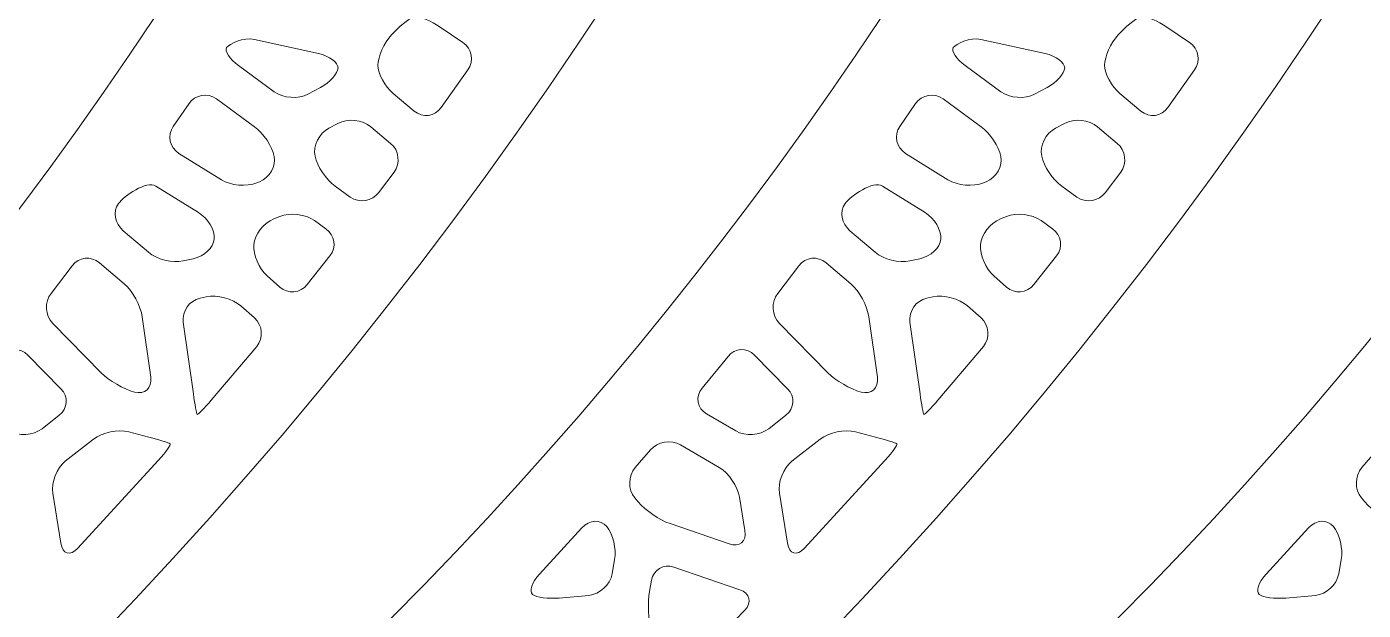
# Model space of a CAD drawing. Header units: inches. Extents: x 8 to 818, y -635 to -10.
# Drawn here: x 310 to 404.4, y -363.9 to -322.6 of the extents above; entities that cross this region are included whole.
import ezdxf

# ---------------------------------------------------------------- set-up
doc = ezdxf.new("R2010")
doc.units = ezdxf.units.IN
doc.header["$MEASUREMENT"] = 0
doc.layers.add('Calque 1', color=7, linetype='Continuous')

# ---------------------------------------------------------------- blocks, each defined once
blk = doc.blocks.new('block 5')
at = {"layer": 'Calque 1', "color": 179, "lineweight": 5, "true_color": 0x262425}
blk.add_open_spline([(550.889, -63.999), (550.889, -63.999), (561.842, -66.292), (561.842, -66.292), (562.383, -66.405), (562.729, -66.935), (562.616, -67.475), (562.616, -67.475), (562.411, -68.454), (562.411, -68.454), (562.298, -68.995), (561.768, -69.341), (561.228, -69.228), (561.228, -69.228), (552.23, -67.345), (552.23, -67.345), (604.222, -199.595), (546.038, -353.811), (414.189, -418.552), (414.189, -418.552), (419.09, -419.578), (419.09, -419.578), (419.631, -419.691), (419.977, -420.221), (419.864, -420.761), (419.864, -420.761), (419.659, -421.74), (419.659, -421.74), (419.546, -422.281), (419.016, -422.627), (418.476, -422.514), (418.476, -422.514), (409.743, -420.686), (409.743, -420.686), (406.948, -422), (404.124, -423.278), (401.265, -424.511), (397.328, -426.209), (395.389, -430.67), (396.874, -434.692), (396.874, -434.692), (396.929, -434.84), (396.929, -434.84), (398.464, -438.995), (403.078, -441.152), (407.231, -439.614), (573.997, -377.868), (652.863, -186.102), (579.311, -23.113), (574.795, -12.973), (561.902, -9.795), (551.349, -15.849), (551.349, -15.849), (551.349, -15.849), (551.349, -15.849), (540.775, -21.905), (536.399, -33.597), (540.846, -42.165), (544.544, -49.358), (547.885, -56.644), (550.889, -63.999)], degree=3, knots=[0, 0, 0, 0, 1, 1, 1, 2, 2, 2, 3, 3, 3, 4, 4, 4, 5, 5, 5, 6, 6, 6, 7, 7, 7, 8, 8, 8, 9, 9, 9, 10, 10, 10, 11, 11, 11, 12, 12, 12, 13, 13, 13, 14, 14, 14, 15, 15, 15, 16, 16, 16, 17, 17, 17, 18, 18, 18, 19, 19, 19, 20, 20, 20, 20], dxfattribs=at)
blk = doc.blocks.new('block 6')
at = {"layer": 'Calque 1', "color": 179, "lineweight": 5, "true_color": 0x262425}
blk.add_open_spline([(499.549, -63.999), (499.549, -63.999), (510.503, -66.292), (510.503, -66.292), (511.043, -66.405), (511.39, -66.935), (511.277, -67.475), (511.277, -67.475), (511.072, -68.454), (511.072, -68.454), (510.959, -68.995), (510.429, -69.341), (509.888, -69.228), (509.888, -69.228), (500.89, -67.345), (500.89, -67.345), (552.883, -199.595), (494.698, -353.811), (362.849, -418.552), (362.849, -418.552), (367.751, -419.578), (367.751, -419.578), (368.291, -419.691), (368.638, -420.221), (368.525, -420.761), (368.525, -420.761), (368.32, -421.74), (368.32, -421.74), (368.207, -422.281), (367.677, -422.627), (367.136, -422.514), (367.136, -422.514), (358.403, -420.686), (358.403, -420.686), (355.608, -422), (352.784, -423.278), (349.925, -424.511), (345.988, -426.209), (344.049, -430.67), (345.535, -434.692), (345.535, -434.692), (345.589, -434.84), (345.589, -434.84), (347.124, -438.995), (351.738, -441.152), (355.892, -439.614), (522.657, -377.868), (601.524, -186.102), (527.971, -23.113), (523.456, -12.973), (510.563, -9.795), (500.009, -15.849), (500.009, -15.849), (500.009, -15.849), (500.009, -15.849), (489.435, -21.905), (485.059, -33.597), (489.506, -42.165), (493.204, -49.358), (496.546, -56.644), (499.549, -63.999)], degree=3, knots=[0, 0, 0, 0, 1, 1, 1, 2, 2, 2, 3, 3, 3, 4, 4, 4, 5, 5, 5, 6, 6, 6, 7, 7, 7, 8, 8, 8, 9, 9, 9, 10, 10, 10, 11, 11, 11, 12, 12, 12, 13, 13, 13, 14, 14, 14, 15, 15, 15, 16, 16, 16, 17, 17, 17, 18, 18, 18, 19, 19, 19, 20, 20, 20, 20], dxfattribs=at)
blk = doc.blocks.new('block 7')
at = {"layer": 'Calque 1', "color": 179, "lineweight": 5, "true_color": 0x262425}
for points, knots in [([(448.21, -63.999), (448.21, -63.999), (459.163, -66.292), (459.163, -66.292), (459.704, -66.405), (460.05, -66.935), (459.937, -67.475), (459.937, -67.475), (459.732, -68.454), (459.732, -68.454), (459.619, -68.995), (459.089, -69.341), (458.548, -69.228), (458.548, -69.228), (449.551, -67.345), (449.551, -67.345), (501.543, -199.595), (443.358, -353.811), (311.51, -418.552), (311.51, -418.552), (316.411, -419.578), (316.411, -419.578), (316.952, -419.691), (317.298, -420.221), (317.185, -420.761), (317.185, -420.761), (316.98, -421.74), (316.98, -421.74), (316.867, -422.281), (316.337, -422.627), (315.796, -422.514), (315.796, -422.514), (307.064, -420.686), (307.064, -420.686), (304.268, -422), (301.445, -423.278), (298.585, -424.511), (294.649, -426.209), (292.71, -430.67), (294.195, -434.692), (294.195, -434.692), (294.25, -434.84), (294.25, -434.84), (295.784, -438.995), (300.398, -441.152), (304.552, -439.614), (471.317, -377.868), (550.184, -186.102), (476.631, -23.113), (472.116, -12.973), (459.223, -9.795), (448.669, -15.849), (448.669, -15.849), (448.669, -15.849), (448.669, -15.849), (438.096, -21.905), (433.719, -33.597), (438.167, -42.165), (441.864, -49.358), (445.206, -56.644), (448.21, -63.999)], [0, 0, 0, 0, 1, 1, 1, 2, 2, 2, 3, 3, 3, 4, 4, 4, 5, 5, 5, 6, 6, 6, 7, 7, 7, 8, 8, 8, 9, 9, 9, 10, 10, 10, 11, 11, 11, 12, 12, 12, 13, 13, 13, 14, 14, 14, 15, 15, 15, 16, 16, 16, 17, 17, 17, 18, 18, 18, 19, 19, 19, 20, 20, 20, 20]), ([(410.222, -353.75), (410.891, -354.143), (411.539, -355.091), (411.663, -355.857), (411.663, -355.857), (412.042, -358.219), (412.042, -358.219), (412.165, -358.985), (411.665, -359.407), (410.931, -359.155), (410.931, -359.155), (406.747, -357.722), (406.747, -357.722), (406.013, -357.471), (405.003, -356.779), (404.503, -356.186), (404.503, -356.186), (404.269, -355.908), (404.269, -355.908), (403.769, -355.314), (403.776, -354.348), (404.284, -353.762), (404.284, -353.762), (405.363, -352.509), (405.363, -352.509), (405.866, -351.918), (406.826, -351.757), (407.495, -352.149), (407.495, -352.149), (410.222, -353.75), (410.222, -353.75)], [0, 0, 0, 0, 1, 1, 1, 2, 2, 2, 3, 3, 3, 4, 4, 4, 5, 5, 5, 6, 6, 6, 7, 7, 7, 8, 8, 8, 9, 9, 9, 10, 10, 10, 10]), ([(402.276, -357.923), (402.719, -358.448), (402.97, -359.503), (402.835, -360.267), (402.835, -360.267), (402.657, -361.278), (402.657, -361.278), (402.522, -362.043), (401.779, -362.725), (401.006, -362.796), (401.006, -362.796), (398.922, -362.985), (398.922, -362.985), (398.149, -363.055), (397.302, -362.939), (397.039, -362.726), (396.775, -362.513), (396.992, -361.874), (397.519, -361.304), (397.519, -361.304), (400.527, -358.015), (400.527, -358.015), (401.047, -357.439), (401.834, -357.397), (402.276, -357.923)], [0, 0, 0, 0, 1, 1, 1, 2, 2, 2, 3, 3, 3, 4, 4, 4, 5, 5, 5, 6, 6, 6, 7, 7, 7, 8, 8, 8, 8])]:
    blk.add_open_spline(points, degree=3, knots=knots, dxfattribs=at)
blk = doc.blocks.new('block 8')
at = {"layer": 'Calque 1', "color": 179, "lineweight": 5, "true_color": 0x262425}
for points, knots in [([(396.87, -63.999), (396.87, -63.999), (407.823, -66.292), (407.823, -66.292), (408.364, -66.405), (408.71, -66.935), (408.597, -67.475), (408.597, -67.475), (408.392, -68.454), (408.392, -68.454), (408.279, -68.995), (407.749, -69.341), (407.209, -69.228), (407.209, -69.228), (398.211, -67.345), (398.211, -67.345), (450.203, -199.595), (392.019, -353.811), (260.17, -418.552), (260.17, -418.552), (265.071, -419.578), (265.071, -419.578), (265.612, -419.691), (265.958, -420.221), (265.845, -420.761), (265.845, -420.761), (265.64, -421.74), (265.64, -421.74), (265.527, -422.281), (264.997, -422.627), (264.457, -422.514), (264.457, -422.514), (255.724, -420.686), (255.724, -420.686), (252.928, -422), (250.105, -423.278), (247.246, -424.511), (243.309, -426.209), (241.37, -430.67), (242.855, -434.692), (242.855, -434.692), (242.91, -434.84), (242.91, -434.84), (244.445, -438.995), (249.059, -441.152), (253.212, -439.614), (419.978, -377.868), (498.844, -186.102), (425.292, -23.113), (420.776, -12.973), (407.883, -9.795), (397.33, -15.849), (397.33, -15.849), (397.33, -15.849), (397.33, -15.849), (386.756, -21.905), (382.38, -33.597), (386.827, -42.165), (390.525, -49.358), (393.866, -56.644), (396.87, -63.999)], [0, 0, 0, 0, 1, 1, 1, 2, 2, 2, 3, 3, 3, 4, 4, 4, 5, 5, 5, 6, 6, 6, 7, 7, 7, 8, 8, 8, 9, 9, 9, 10, 10, 10, 11, 11, 11, 12, 12, 12, 13, 13, 13, 14, 14, 14, 15, 15, 15, 16, 16, 16, 17, 17, 17, 18, 18, 18, 19, 19, 19, 20, 20, 20, 20]), ([(392.11, -323.686), (392.753, -324.12), (392.915, -324.996), (392.47, -325.632), (392.47, -325.632), (390.582, -328.302), (390.582, -328.302), (390.13, -328.933), (389.274, -329.042), (388.679, -328.544), (388.679, -328.544), (387.195, -327.302), (387.195, -327.302), (386.6, -326.804), (386.113, -325.903), (386.113, -325.299), (386.113, -324.696), (386.543, -323.735), (387.068, -323.164), (387.068, -323.164), (387.262, -322.953), (387.262, -322.953), (387.786, -322.381), (388.468, -321.89), (388.775, -321.862), (389.083, -321.833), (389.86, -322.166), (390.503, -322.6), (390.503, -322.6), (392.11, -323.686), (392.11, -323.686)], [0, 0, 0, 0, 1, 1, 1, 2, 2, 2, 3, 3, 3, 4, 4, 4, 5, 5, 5, 6, 6, 6, 7, 7, 7, 8, 8, 8, 9, 9, 9, 10, 10, 10, 10]), ([(381.914, -324.479), (382.671, -324.647), (383.291, -325.106), (383.291, -325.497), (383.291, -325.889), (382.731, -326.509), (382.047, -326.875), (382.047, -326.875), (381.169, -327.344), (381.169, -327.344), (380.485, -327.71), (379.413, -327.635), (378.787, -327.176), (378.787, -327.176), (376.265, -325.33), (376.265, -325.33), (375.639, -324.872), (375.259, -324.295), (375.421, -324.049), (375.583, -323.803), (376.621, -323.303), (377.379, -323.471), (377.379, -323.471), (381.914, -324.479), (381.914, -324.479)], [0, 0, 0, 0, 1, 1, 1, 2, 2, 2, 3, 3, 3, 4, 4, 4, 5, 5, 5, 6, 6, 6, 7, 7, 7, 8, 8, 8, 8]), ([(377.395, -329.655), (378.021, -330.114), (378.649, -331.055), (378.789, -331.748), (378.93, -332.44), (378.457, -333.246), (377.739, -333.539), (377.739, -333.539), (377.552, -333.616), (377.552, -333.616), (376.834, -333.909), (375.707, -333.813), (375.048, -333.403), (375.048, -333.403), (372.047, -331.536), (372.047, -331.536), (371.388, -331.126), (371.21, -330.269), (371.652, -329.631), (371.652, -329.631), (372.763, -328.012), (372.763, -328.012), (373.2, -327.37), (374.07, -327.221), (374.696, -327.679), (374.696, -327.679), (377.395, -329.655), (377.395, -329.655)], [0, 0, 0, 0, 1, 1, 1, 2, 2, 2, 3, 3, 3, 4, 4, 4, 5, 5, 5, 6, 6, 6, 7, 7, 7, 8, 8, 8, 9, 9, 9, 9]), ([(387.011, -330.828), (387.606, -331.326), (387.714, -332.243), (387.25, -332.866), (387.25, -332.866), (386.163, -334.316), (386.163, -334.316), (385.695, -334.935), (384.794, -335.074), (384.161, -334.625), (384.161, -334.625), (383.083, -333.86), (383.083, -333.86), (382.45, -333.411), (381.813, -332.453), (381.666, -331.732), (381.52, -331.012), (381.96, -330.122), (382.644, -329.756), (382.644, -329.756), (383.283, -329.414), (383.283, -329.414), (383.967, -329.048), (385.014, -329.157), (385.609, -329.655), (385.609, -329.655), (387.011, -330.828), (387.011, -330.828)], [0, 0, 0, 0, 1, 1, 1, 2, 2, 2, 3, 3, 3, 4, 4, 4, 5, 5, 5, 6, 6, 6, 7, 7, 7, 8, 8, 8, 9, 9, 9, 9]), ([(373.436, -335.724), (374.095, -336.134), (374.592, -336.971), (374.541, -337.584), (374.49, -338.197), (373.827, -338.831), (373.068, -338.993), (373.068, -338.993), (372.351, -339.145), (372.351, -339.145), (371.592, -339.307), (370.488, -339.026), (369.898, -338.522), (369.898, -338.522), (368.122, -337.005), (368.122, -337.005), (367.532, -336.501), (367.377, -335.64), (367.776, -335.092), (368.176, -334.545), (369.755, -333.434), (370.414, -333.844), (370.414, -333.844), (373.436, -335.724), (373.436, -335.724)], [0, 0, 0, 0, 1, 1, 1, 2, 2, 2, 3, 3, 3, 4, 4, 4, 5, 5, 5, 6, 6, 6, 7, 7, 7, 8, 8, 8, 8]), ([(382.439, -336.863), (383.072, -337.312), (383.198, -338.179), (382.719, -338.79), (382.719, -338.79), (381.113, -340.821), (381.113, -340.821), (380.629, -341.427), (379.757, -341.503), (379.175, -340.989), (379.175, -340.989), (378.29, -340.207), (378.29, -340.207), (377.708, -339.693), (377.281, -338.695), (377.339, -337.99), (377.398, -337.284), (378.034, -336.467), (378.753, -336.174), (378.753, -336.174), (379.17, -336.004), (379.17, -336.004), (379.888, -335.71), (380.994, -335.838), (381.627, -336.287), (381.627, -336.287), (382.439, -336.863), (382.439, -336.863)], [0, 0, 0, 0, 1, 1, 1, 2, 2, 2, 3, 3, 3, 4, 4, 4, 5, 5, 5, 6, 6, 6, 7, 7, 7, 8, 8, 8, 9, 9, 9, 9]), ([(368.187, -340.773), (368.777, -341.277), (369.348, -342.318), (369.456, -343.087), (369.456, -343.087), (370.057, -347.37), (370.057, -347.37), (370.165, -348.139), (369.645, -348.609), (368.902, -348.415), (368.159, -348.22), (367.106, -347.608), (366.563, -347.054), (366.563, -347.054), (363.139, -343.563), (363.139, -343.563), (362.596, -343.009), (362.539, -342.053), (363.014, -341.439), (363.014, -341.439), (364.511, -339.484), (364.511, -339.484), (364.98, -338.865), (365.846, -338.772), (366.436, -339.276), (366.436, -339.276), (368.187, -340.773), (368.187, -340.773)], [0, 0, 0, 0, 1, 1, 1, 2, 2, 2, 3, 3, 3, 4, 4, 4, 5, 5, 5, 6, 6, 6, 7, 7, 7, 8, 8, 8, 9, 9, 9, 9]), ([(377.392, -343.179), (377.973, -343.693), (378.042, -344.601), (377.545, -345.197), (377.545, -345.197), (374.34, -348.991), (374.34, -348.991), (373.835, -349.58), (373.387, -350.033), (373.345, -349.998), (373.302, -349.962), (373.179, -349.304), (373.071, -348.536), (373.071, -348.536), (372.36, -343.468), (372.36, -343.468), (372.252, -342.699), (372.785, -341.938), (373.544, -341.777), (373.544, -341.777), (373.986, -341.683), (373.986, -341.683), (374.745, -341.521), (375.842, -341.81), (376.423, -342.324), (376.423, -342.324), (377.392, -343.179), (377.392, -343.179)], [0, 0, 0, 0, 1, 1, 1, 2, 2, 2, 3, 3, 3, 4, 4, 4, 5, 5, 5, 6, 6, 6, 7, 7, 7, 8, 8, 8, 9, 9, 9, 9]), ([(363.717, -348.183), (364.26, -348.737), (364.205, -349.582), (363.594, -350.061), (363.594, -350.061), (362.383, -351.01), (362.383, -351.01), (361.772, -351.489), (360.725, -351.559), (360.056, -351.166), (360.056, -351.166), (357.993, -349.956), (357.993, -349.956), (357.324, -349.563), (357.179, -348.75), (357.671, -348.15), (357.671, -348.15), (359.506, -345.891), (359.506, -345.891), (359.992, -345.286), (360.835, -345.245), (361.378, -345.799), (361.378, -345.799), (363.717, -348.183), (363.717, -348.183)], [0, 0, 0, 0, 1, 1, 1, 2, 2, 2, 3, 3, 3, 4, 4, 4, 5, 5, 5, 6, 6, 6, 7, 7, 7, 8, 8, 8, 8]), ([(369.919, -351.597), (370.67, -351.794), (371.347, -352.007), (371.423, -352.071), (371.5, -352.134), (371.138, -352.659), (370.619, -353.235), (370.619, -353.235), (364.892, -359.474), (364.892, -359.474), (364.362, -360.041), (363.828, -359.878), (363.705, -359.112), (363.705, -359.112), (363.136, -355.574), (363.136, -355.574), (363.013, -354.808), (363.412, -353.789), (364.023, -353.311), (364.023, -353.311), (366.026, -351.741), (366.026, -351.741), (366.637, -351.262), (367.751, -351.031), (368.502, -351.227), (368.502, -351.227), (369.919, -351.597), (369.919, -351.597)], [0, 0, 0, 0, 1, 1, 1, 2, 2, 2, 3, 3, 3, 4, 4, 4, 5, 5, 5, 6, 6, 6, 7, 7, 7, 8, 8, 8, 9, 9, 9, 9]), ([(358.882, -353.75), (359.551, -354.143), (360.2, -355.091), (360.323, -355.857), (360.323, -355.857), (360.703, -358.219), (360.703, -358.219), (360.826, -358.985), (360.326, -359.407), (359.592, -359.155), (359.592, -359.155), (355.408, -357.722), (355.408, -357.722), (354.673, -357.471), (353.664, -356.779), (353.164, -356.186), (353.164, -356.186), (352.929, -355.908), (352.929, -355.908), (352.43, -355.314), (352.436, -354.348), (352.945, -353.762), (352.945, -353.762), (354.023, -352.509), (354.023, -352.509), (354.527, -351.918), (355.486, -351.757), (356.156, -352.149), (356.156, -352.149), (358.882, -353.75), (358.882, -353.75)], [0, 0, 0, 0, 1, 1, 1, 2, 2, 2, 3, 3, 3, 4, 4, 4, 5, 5, 5, 6, 6, 6, 7, 7, 7, 8, 8, 8, 9, 9, 9, 10, 10, 10, 10]), ([(350.937, -357.923), (351.379, -358.448), (351.631, -359.503), (351.496, -360.267), (351.496, -360.267), (351.317, -361.278), (351.317, -361.278), (351.182, -362.043), (350.44, -362.725), (349.667, -362.796), (349.667, -362.796), (347.583, -362.985), (347.583, -362.985), (346.81, -363.055), (345.962, -362.939), (345.699, -362.726), (345.436, -362.513), (345.652, -361.874), (346.179, -361.304), (346.179, -361.304), (349.187, -358.015), (349.187, -358.015), (349.707, -357.439), (350.494, -357.397), (350.937, -357.923)], [0, 0, 0, 0, 1, 1, 1, 2, 2, 2, 3, 3, 3, 4, 4, 4, 5, 5, 5, 6, 6, 6, 7, 7, 7, 8, 8, 8, 8]), ([(360.336, -362.393), (361.07, -362.645), (361.225, -363.303), (360.681, -363.856), (360.681, -363.856), (358.158, -366.42), (356.467, -368.075), (356.061, -368.472), (356.061, -368.472), (356.061, -368.472), (355.612, -368.906), (355.213, -369.233), (355.174, -369.199), (355.135, -369.165), (354.941, -368.524), (354.742, -367.774), (354.742, -367.774), (354.08, -365.278), (354.08, -365.278), (353.881, -364.528), (353.828, -363.289), (353.963, -362.525), (353.963, -362.525), (354.103, -361.732), (354.103, -361.732), (354.238, -360.968), (354.949, -360.548), (355.683, -360.8), (355.683, -360.8), (360.336, -362.393), (360.336, -362.393)], [0, 0, 0, 0, 1, 1, 1, 2, 2, 2, 3, 3, 3, 4, 4, 4, 5, 5, 5, 6, 6, 6, 7, 7, 7, 8, 8, 8, 9, 9, 9, 10, 10, 10, 10])]:
    blk.add_open_spline(points, degree=3, knots=knots, dxfattribs=at)
blk = doc.blocks.new('block 9')
at = {"layer": 'Calque 1', "color": 179, "lineweight": 5, "true_color": 0x262425}
for points, knots in [([(345.53, -63.999), (345.53, -63.999), (356.484, -66.292), (356.484, -66.292), (357.024, -66.405), (357.371, -66.935), (357.258, -67.475), (357.258, -67.475), (357.053, -68.454), (357.053, -68.454), (356.94, -68.995), (356.41, -69.341), (355.869, -69.228), (355.869, -69.228), (346.871, -67.345), (346.871, -67.345), (398.864, -199.595), (340.679, -353.811), (208.83, -418.552), (208.83, -418.552), (213.732, -419.578), (213.732, -419.578), (214.272, -419.691), (214.619, -420.221), (214.506, -420.761), (214.506, -420.761), (214.301, -421.74), (214.301, -421.74), (214.188, -422.281), (213.658, -422.627), (213.117, -422.514), (213.117, -422.514), (204.384, -420.686), (204.384, -420.686), (201.589, -422), (198.765, -423.278), (195.906, -424.511), (191.969, -426.209), (190.03, -430.67), (191.516, -434.692), (191.516, -434.692), (191.57, -434.84), (191.57, -434.84), (193.105, -438.995), (197.719, -441.152), (201.873, -439.614), (368.638, -377.868), (447.505, -186.102), (373.952, -23.113), (369.437, -12.973), (356.544, -9.795), (345.99, -15.849), (345.99, -15.849), (345.99, -15.849), (345.99, -15.849), (335.416, -21.905), (331.04, -33.597), (335.487, -42.165), (339.185, -49.358), (342.527, -56.644), (345.53, -63.999)], [0, 0, 0, 0, 1, 1, 1, 2, 2, 2, 3, 3, 3, 4, 4, 4, 5, 5, 5, 6, 6, 6, 7, 7, 7, 8, 8, 8, 9, 9, 9, 10, 10, 10, 11, 11, 11, 12, 12, 12, 13, 13, 13, 14, 14, 14, 15, 15, 15, 16, 16, 16, 17, 17, 17, 18, 18, 18, 19, 19, 19, 20, 20, 20, 20]), ([(340.77, -323.686), (341.413, -324.12), (341.575, -324.996), (341.13, -325.632), (341.13, -325.632), (339.242, -328.302), (339.242, -328.302), (338.791, -328.933), (337.935, -329.042), (337.339, -328.544), (337.339, -328.544), (335.856, -327.302), (335.856, -327.302), (335.26, -326.804), (334.774, -325.903), (334.774, -325.299), (334.774, -324.696), (335.203, -323.735), (335.728, -323.164), (335.728, -323.164), (335.922, -322.953), (335.922, -322.953), (336.447, -322.381), (337.128, -321.89), (337.435, -321.862), (337.743, -321.833), (338.521, -322.166), (339.164, -322.6), (339.164, -322.6), (340.77, -323.686), (340.77, -323.686)], [0, 0, 0, 0, 1, 1, 1, 2, 2, 2, 3, 3, 3, 4, 4, 4, 5, 5, 5, 6, 6, 6, 7, 7, 7, 8, 8, 8, 9, 9, 9, 10, 10, 10, 10]), ([(330.574, -324.479), (331.331, -324.647), (331.951, -325.106), (331.951, -325.497), (331.951, -325.889), (331.391, -326.509), (330.707, -326.875), (330.707, -326.875), (329.83, -327.344), (329.83, -327.344), (329.145, -327.71), (328.073, -327.635), (327.447, -327.176), (327.447, -327.176), (324.925, -325.33), (324.925, -325.33), (324.299, -324.872), (323.92, -324.295), (324.082, -324.049), (324.244, -323.803), (325.282, -323.303), (326.039, -323.471), (326.039, -323.471), (330.574, -324.479), (330.574, -324.479)], [0, 0, 0, 0, 1, 1, 1, 2, 2, 2, 3, 3, 3, 4, 4, 4, 5, 5, 5, 6, 6, 6, 7, 7, 7, 8, 8, 8, 8]), ([(326.055, -329.655), (326.682, -330.114), (327.309, -331.055), (327.45, -331.748), (327.59, -332.44), (327.117, -333.246), (326.399, -333.539), (326.399, -333.539), (326.212, -333.616), (326.212, -333.616), (325.494, -333.909), (324.367, -333.813), (323.708, -333.403), (323.708, -333.403), (320.707, -331.536), (320.707, -331.536), (320.048, -331.126), (319.871, -330.269), (320.313, -329.631), (320.313, -329.631), (321.424, -328.012), (321.424, -328.012), (321.86, -327.37), (322.73, -327.221), (323.356, -327.679), (323.356, -327.679), (326.055, -329.655), (326.055, -329.655)], [0, 0, 0, 0, 1, 1, 1, 2, 2, 2, 3, 3, 3, 4, 4, 4, 5, 5, 5, 6, 6, 6, 7, 7, 7, 8, 8, 8, 9, 9, 9, 9]), ([(335.671, -330.828), (336.266, -331.326), (336.374, -332.243), (335.911, -332.866), (335.911, -332.866), (334.823, -334.316), (334.823, -334.316), (334.355, -334.935), (333.454, -335.074), (332.821, -334.625), (332.821, -334.625), (331.743, -333.86), (331.743, -333.86), (331.11, -333.411), (330.473, -332.453), (330.326, -331.732), (330.18, -331.012), (330.62, -330.122), (331.304, -329.756), (331.304, -329.756), (331.943, -329.414), (331.943, -329.414), (332.628, -329.048), (333.674, -329.157), (334.27, -329.655), (334.27, -329.655), (335.671, -330.828), (335.671, -330.828)], [0, 0, 0, 0, 1, 1, 1, 2, 2, 2, 3, 3, 3, 4, 4, 4, 5, 5, 5, 6, 6, 6, 7, 7, 7, 8, 8, 8, 9, 9, 9, 9]), ([(322.096, -335.724), (322.755, -336.134), (323.253, -336.971), (323.202, -337.584), (323.15, -338.197), (322.488, -338.831), (321.728, -338.993), (321.728, -338.993), (321.011, -339.145), (321.011, -339.145), (320.252, -339.307), (319.148, -339.026), (318.558, -338.522), (318.558, -338.522), (316.783, -337.005), (316.783, -337.005), (316.193, -336.501), (316.037, -335.64), (316.436, -335.092), (316.836, -334.545), (318.416, -333.434), (319.075, -333.844), (319.075, -333.844), (322.096, -335.724), (322.096, -335.724)], [0, 0, 0, 0, 1, 1, 1, 2, 2, 2, 3, 3, 3, 4, 4, 4, 5, 5, 5, 6, 6, 6, 7, 7, 7, 8, 8, 8, 8]), ([(331.099, -336.863), (331.732, -337.312), (331.858, -338.179), (331.379, -338.79), (331.379, -338.79), (329.773, -340.821), (329.773, -340.821), (329.289, -341.427), (328.417, -341.503), (327.835, -340.989), (327.835, -340.989), (326.95, -340.207), (326.95, -340.207), (326.369, -339.693), (325.941, -338.695), (326, -337.99), (326.059, -337.284), (326.695, -336.467), (327.413, -336.174), (327.413, -336.174), (327.83, -336.004), (327.83, -336.004), (328.548, -335.71), (329.654, -335.838), (330.287, -336.287), (330.287, -336.287), (331.099, -336.863), (331.099, -336.863)], [0, 0, 0, 0, 1, 1, 1, 2, 2, 2, 3, 3, 3, 4, 4, 4, 5, 5, 5, 6, 6, 6, 7, 7, 7, 8, 8, 8, 9, 9, 9, 9]), ([(316.848, -340.773), (317.438, -341.277), (318.009, -342.318), (318.117, -343.087), (318.117, -343.087), (318.718, -347.37), (318.718, -347.37), (318.826, -348.139), (318.306, -348.609), (317.563, -348.415), (316.819, -348.22), (315.766, -347.608), (315.223, -347.054), (315.223, -347.054), (311.799, -343.563), (311.799, -343.563), (311.256, -343.009), (311.199, -342.053), (311.674, -341.439), (311.674, -341.439), (313.171, -339.484), (313.171, -339.484), (313.64, -338.865), (314.506, -338.772), (315.096, -339.276), (315.096, -339.276), (316.848, -340.773), (316.848, -340.773)], [0, 0, 0, 0, 1, 1, 1, 2, 2, 2, 3, 3, 3, 4, 4, 4, 5, 5, 5, 6, 6, 6, 7, 7, 7, 8, 8, 8, 9, 9, 9, 9]), ([(326.052, -343.179), (326.633, -343.693), (326.703, -344.601), (326.206, -345.197), (326.206, -345.197), (323, -348.991), (323, -348.991), (322.495, -349.58), (322.048, -350.033), (322.005, -349.998), (321.962, -349.962), (321.839, -349.304), (321.731, -348.536), (321.731, -348.536), (321.02, -343.468), (321.02, -343.468), (320.912, -342.699), (321.445, -341.938), (322.204, -341.777), (322.204, -341.777), (322.646, -341.683), (322.646, -341.683), (323.405, -341.521), (324.502, -341.81), (325.084, -342.324), (325.084, -342.324), (326.052, -343.179), (326.052, -343.179)], [0, 0, 0, 0, 1, 1, 1, 2, 2, 2, 3, 3, 3, 4, 4, 4, 5, 5, 5, 6, 6, 6, 7, 7, 7, 8, 8, 8, 9, 9, 9, 9]), ([(312.377, -348.183), (312.92, -348.737), (312.865, -349.582), (312.254, -350.061), (312.254, -350.061), (311.044, -351.01), (311.044, -351.01), (310.433, -351.489), (309.385, -351.559), (308.716, -351.166), (308.716, -351.166), (306.654, -349.956), (306.654, -349.956), (305.984, -349.563), (305.839, -348.75), (306.332, -348.15), (306.332, -348.15), (308.167, -345.891), (308.167, -345.891), (308.653, -345.286), (309.495, -345.245), (310.039, -345.799), (310.039, -345.799), (312.377, -348.183), (312.377, -348.183)], [0, 0, 0, 0, 1, 1, 1, 2, 2, 2, 3, 3, 3, 4, 4, 4, 5, 5, 5, 6, 6, 6, 7, 7, 7, 8, 8, 8, 8]), ([(318.579, -351.597), (319.33, -351.794), (320.007, -352.007), (320.084, -352.071), (320.16, -352.134), (319.798, -352.659), (319.279, -353.235), (319.279, -353.235), (313.553, -359.474), (313.553, -359.474), (313.022, -360.041), (312.488, -359.878), (312.365, -359.112), (312.365, -359.112), (311.796, -355.574), (311.796, -355.574), (311.673, -354.808), (312.072, -353.789), (312.683, -353.311), (312.683, -353.311), (314.686, -351.741), (314.686, -351.741), (315.297, -351.262), (316.411, -351.031), (317.162, -351.227), (317.162, -351.227), (318.579, -351.597), (318.579, -351.597)], [0, 0, 0, 0, 1, 1, 1, 2, 2, 2, 3, 3, 3, 4, 4, 4, 5, 5, 5, 6, 6, 6, 7, 7, 7, 8, 8, 8, 9, 9, 9, 9])]:
    blk.add_open_spline(points, degree=3, knots=knots, dxfattribs=at)
blk = doc.blocks.new('block 10')
at = {"layer": 'Calque 1', "color": 179, "lineweight": 5, "true_color": 0x262425}
blk.add_open_spline([(294.191, -63.999), (294.191, -63.999), (305.144, -66.292), (305.144, -66.292), (305.685, -66.405), (306.031, -66.935), (305.918, -67.475), (305.918, -67.475), (305.713, -68.454), (305.713, -68.454), (305.6, -68.995), (305.07, -69.341), (304.529, -69.228), (304.529, -69.228), (295.531, -67.345), (295.531, -67.345), (347.524, -199.595), (289.339, -353.811), (157.491, -418.552), (157.491, -418.552), (162.392, -419.578), (162.392, -419.578), (162.933, -419.691), (163.279, -420.221), (163.166, -420.761), (163.166, -420.761), (162.961, -421.74), (162.961, -421.74), (162.848, -422.281), (162.318, -422.627), (161.777, -422.514), (161.777, -422.514), (153.044, -420.686), (153.044, -420.686), (150.249, -422), (147.426, -423.278), (144.566, -424.511), (140.63, -426.209), (138.691, -430.67), (140.176, -434.692), (140.176, -434.692), (140.231, -434.84), (140.231, -434.84), (141.765, -438.995), (146.379, -441.152), (150.533, -439.614), (317.298, -377.868), (396.165, -186.102), (322.612, -23.113), (318.097, -12.973), (305.204, -9.795), (294.65, -15.849), (294.65, -15.849), (294.65, -15.849), (294.65, -15.849), (284.077, -21.905), (279.7, -33.597), (284.148, -42.165), (287.845, -49.358), (291.187, -56.644), (294.191, -63.999)], degree=3, knots=[0, 0, 0, 0, 1, 1, 1, 2, 2, 2, 3, 3, 3, 4, 4, 4, 5, 5, 5, 6, 6, 6, 7, 7, 7, 8, 8, 8, 9, 9, 9, 10, 10, 10, 11, 11, 11, 12, 12, 12, 13, 13, 13, 14, 14, 14, 15, 15, 15, 16, 16, 16, 17, 17, 17, 18, 18, 18, 19, 19, 19, 20, 20, 20, 20], dxfattribs=at)
blk = doc.blocks.new('block 12')
at = {"layer": 'Calque 1', "color": 179, "lineweight": 5, "true_color": 0x262425}
blk.add_open_spline([(415.101, -541.498), (415.101, -541.498), (412.105, -552.28), (412.105, -552.28), (411.957, -552.812), (411.406, -553.123), (410.874, -552.976), (410.874, -552.976), (409.91, -552.708), (409.91, -552.708), (409.378, -552.56), (409.067, -552.009), (409.215, -551.477), (409.215, -551.477), (411.676, -542.619), (411.676, -542.619), (276.339, -585.948), (126.21, -517.909), (70.134, -382.149), (70.134, -382.149), (68.793, -386.974), (68.793, -386.974), (68.645, -387.506), (68.094, -387.817), (67.562, -387.669), (67.562, -387.669), (66.599, -387.402), (66.599, -387.402), (66.066, -387.254), (65.755, -386.702), (65.903, -386.17), (65.903, -386.17), (68.292, -377.574), (68.292, -377.574), (67.162, -374.699), (66.068, -371.799), (65.023, -368.866), (63.583, -364.828), (59.257, -362.604), (55.148, -363.826), (55.148, -363.826), (54.996, -363.871), (54.996, -363.871), (50.751, -365.134), (48.299, -369.599), (49.565, -373.843), (100.395, -544.253), (286.658, -635.36), (454.063, -572.505), (464.474, -568.655), (468.479, -555.994), (463.121, -545.071), (463.121, -545.071), (463.121, -545.071), (463.121, -545.071), (457.761, -534.128), (446.377, -529.004), (437.539, -532.888), (430.122, -536.113), (422.636, -538.976), (415.101, -541.498)], degree=3, knots=[0, 0, 0, 0, 1, 1, 1, 2, 2, 2, 3, 3, 3, 4, 4, 4, 5, 5, 5, 6, 6, 6, 7, 7, 7, 8, 8, 8, 9, 9, 9, 10, 10, 10, 11, 11, 11, 12, 12, 12, 13, 13, 13, 14, 14, 14, 15, 15, 15, 16, 16, 16, 17, 17, 17, 18, 18, 18, 19, 19, 19, 20, 20, 20, 20], dxfattribs=at)
blk = doc.blocks.new('block 13')
at = {"layer": 'Calque 1', "color": 179, "lineweight": 5, "true_color": 0x262425}
blk.add_open_spline([(719.694, -361.546), (719.694, -361.546), (724.17, -371.802), (724.17, -371.802), (724.391, -372.309), (724.16, -372.898), (723.653, -373.119), (723.653, -373.119), (722.737, -373.519), (722.737, -373.519), (722.231, -373.74), (721.641, -373.509), (721.42, -373.002), (721.42, -373.002), (717.744, -364.577), (717.744, -364.577), (640.056, -483.564), (480.643, -525.464), (351.496, -455.488), (351.496, -455.488), (353.499, -460.077), (353.499, -460.077), (353.72, -460.583), (353.489, -461.173), (352.983, -461.394), (352.983, -461.394), (352.066, -461.794), (352.066, -461.794), (351.56, -462.015), (350.971, -461.783), (350.75, -461.277), (350.75, -461.277), (347.181, -453.1), (347.181, -453.1), (344.491, -451.582), (341.813, -450.021), (339.152, -448.404), (335.488, -446.179), (330.728, -447.182), (328.31, -450.722), (328.31, -450.722), (328.221, -450.853), (328.221, -450.853), (325.723, -454.511), (326.637, -459.522), (330.297, -462.017), (477.228, -562.189), (679.23, -515.398), (769.485, -361.031), (775.135, -351.477), (770.258, -339.126), (759.21, -334.03), (759.21, -334.03), (759.21, -334.03), (759.21, -334.03), (748.148, -328.919), (736.083, -332.124), (731.675, -340.712), (727.953, -347.893), (723.95, -354.837), (719.694, -361.546)], degree=3, knots=[0, 0, 0, 0, 1, 1, 1, 2, 2, 2, 3, 3, 3, 4, 4, 4, 5, 5, 5, 6, 6, 6, 7, 7, 7, 8, 8, 8, 9, 9, 9, 10, 10, 10, 11, 11, 11, 12, 12, 12, 13, 13, 13, 14, 14, 14, 15, 15, 15, 16, 16, 16, 17, 17, 17, 18, 18, 18, 19, 19, 19, 20, 20, 20, 20], dxfattribs=at)

msp = doc.modelspace()

# ---------------------------------------------------------------- block references
at = {"layer": 'Calque 1'}
for name in ['block 10', 'block 9', 'block 8', 'block 7', 'block 6', 'block 5', 'block 13', 'block 12']:
    msp.add_blockref(name, (0, 0), dxfattribs=at)

doc.saveas('drawing.dxf')
